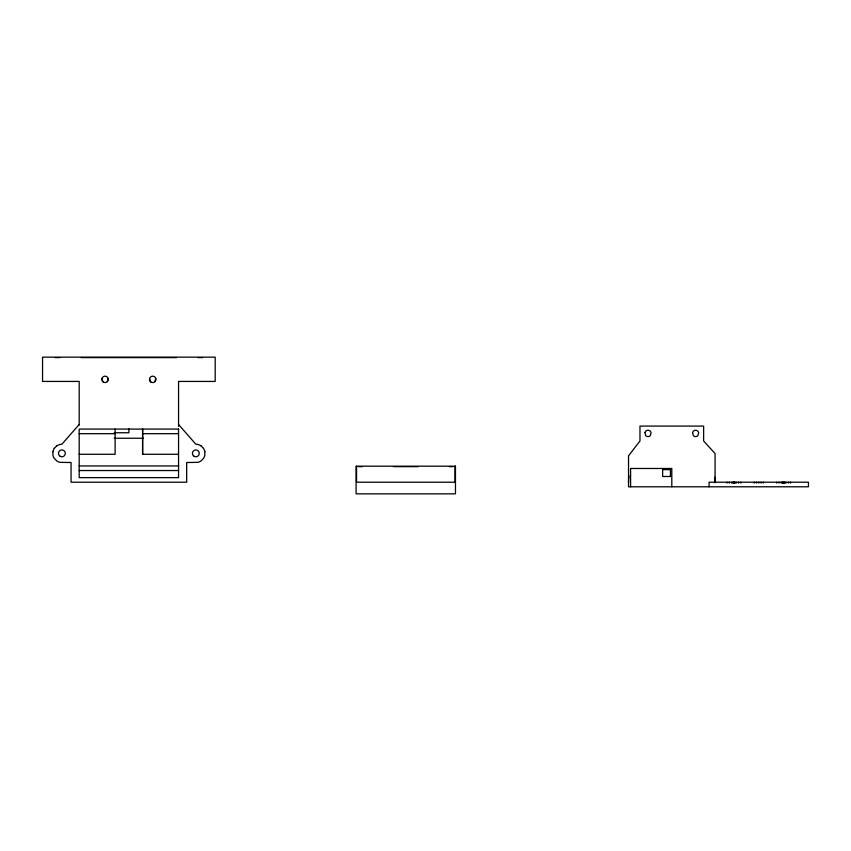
<?xml version="1.0" encoding="UTF-8"?>
<svg xmlns="http://www.w3.org/2000/svg" width="851" height="851" viewBox="0 0 851 851"><rect width="100%" height="100%" fill="white"/><g stroke="black" fill="none" stroke-linecap="round" stroke-linejoin="round"><path stroke-width="1.28" d="M101.96 378.535L102.79 381.631M149.585 378.535L150.414 381.631M52.922 451.573L52.922 455.147A9.084 9.084 0 0 0 54.315 458.487L56.815 460.976A9.084 9.084 0 0 0 60.113 462.348L71.058 462.519L71.058 482.209L186.677 482.209L186.677 462.519L197.623 462.348A9.084 9.084 0 0 0 200.964 460.944L203.453 458.455A9.084 9.084 0 0 0 204.825 455.147L204.825 451.573M54.283 448.275L56.815 445.743M107.322 381.631L108.151 378.535M154.946 381.631L155.776 378.535M79.186 424.511L61.9 444.201L60.113 444.382M55.145 357.611L59.719 357.611M81.249 357.611L176.497 357.611M198.017 357.611L202.602 357.611M114.247 432.755L128.873 432.755L128.873 428.819M79.186 433.67L115.13 433.67M142.606 433.67L178.561 433.67M114.247 438.244L143.489 438.244M79.186 454.274L115.13 454.274L115.13 429.085M142.606 429.085L142.606 454.274L178.561 454.274M79.186 465.954L178.561 465.954M358.505 466.646L362.164 466.646M393.417 466.646L418.149 466.646M449.402 466.646L453.062 466.646M670.492 469.624L662.642 469.624L662.642 476.486L670.492 476.486M79.186 470.539L178.561 470.539M197.623 444.382L195.836 444.201L178.561 424.511M200.921 445.743L203.453 448.275M790.473 482.209L790.473 483.123M788.186 482.209L788.186 483.123M785.898 482.209L785.898 483.123M784.75 482.209L784.75 483.123M784.175 482.209L784.175 483.123M783.611 482.209L783.611 483.123M783.037 482.209L783.037 483.123M782.463 482.209L782.463 483.123M781.314 482.209L781.314 483.123M779.027 482.209L779.027 483.123M776.74 482.209L776.74 483.123M763.347 482.209L763.347 483.123M761.049 482.209L761.049 483.123M758.762 482.209L758.762 483.123M756.475 482.209L756.475 483.123M754.188 482.209L754.188 483.123M740.785 482.209L740.785 483.123M738.498 482.209L738.498 483.123M736.211 482.209L736.211 483.123M735.062 482.209L735.062 483.123M734.487 482.209L734.487 483.123M733.924 482.209L733.924 483.123M733.349 482.209L733.349 483.123M732.775 482.209L732.775 483.123M731.626 482.209L731.626 483.123M729.339 482.209L729.339 483.123M727.052 482.209L727.052 483.123M715.074 482.804L715.074 453.551L703.628 440.967L703.628 426.085L639.973 426.085L639.973 440.967L628.527 455.849L628.527 486.793L808.45 486.793L808.45 482.209L709.074 482.209L709.074 486.793M671.801 486.793L671.801 468.475L630.591 468.475L630.591 486.793M670.428 469.624L670.428 476.486M455.008 466.188L455.008 482.209L356.548 482.209L356.548 466.188M178.561 426.351L178.561 381.429L215.186 381.429L215.186 357.154L42.55 357.154L42.55 381.429L79.186 381.429L79.186 425.032M142.606 429.085L142.606 454.274M52.953 451.679A9.084 9.084 0 0 1 54.315 448.371M56.815 445.881A9.084 9.084 0 0 1 60.113 444.509M197.655 444.477A9.084 9.084 0 0 1 200.964 445.85M203.453 448.339A9.084 9.084 0 0 1 204.825 451.647M628.527 482.209A43.273 43.273 0 0 1 628.985 475.932M714.787 477.188A43.273 43.273 0 0 1 715.074 482.209M644.898 432.574L645.728 435.669A3.202 3.202 0 0 0 650.26 435.669L651.089 432.574A3.202 3.202 0 0 0 644.898 432.574M692.523 432.574L693.352 435.669A3.202 3.202 0 0 0 697.884 435.669L698.714 432.574A3.202 3.202 0 0 0 692.523 432.574M178.561 429.085L79.186 429.085L79.186 477.634L178.561 477.634L178.561 429.085M455.466 466.188L356.09 466.188L356.09 493.846L455.466 493.846L455.466 466.188M103.45 382.142A3.202 3.202 0 0 0 108.258 379.365A3.202 3.202 0 0 0 103.45 376.589A3.202 3.202 0 0 0 103.45 382.142M151.084 382.142A3.202 3.202 0 0 0 155.893 379.365A3.202 3.202 0 0 0 151.084 376.589A3.202 3.202 0 0 0 151.084 382.142M60.187 456.338A3.436 3.436 0 0 0 65.336 453.36A3.436 3.436 0 0 0 60.187 450.392A3.436 3.436 0 0 0 60.187 456.338M194.124 456.338A3.436 3.436 0 0 0 199.272 453.36A3.436 3.436 0 0 0 194.124 450.392A3.436 3.436 0 0 0 194.124 456.338"/></g></svg>
